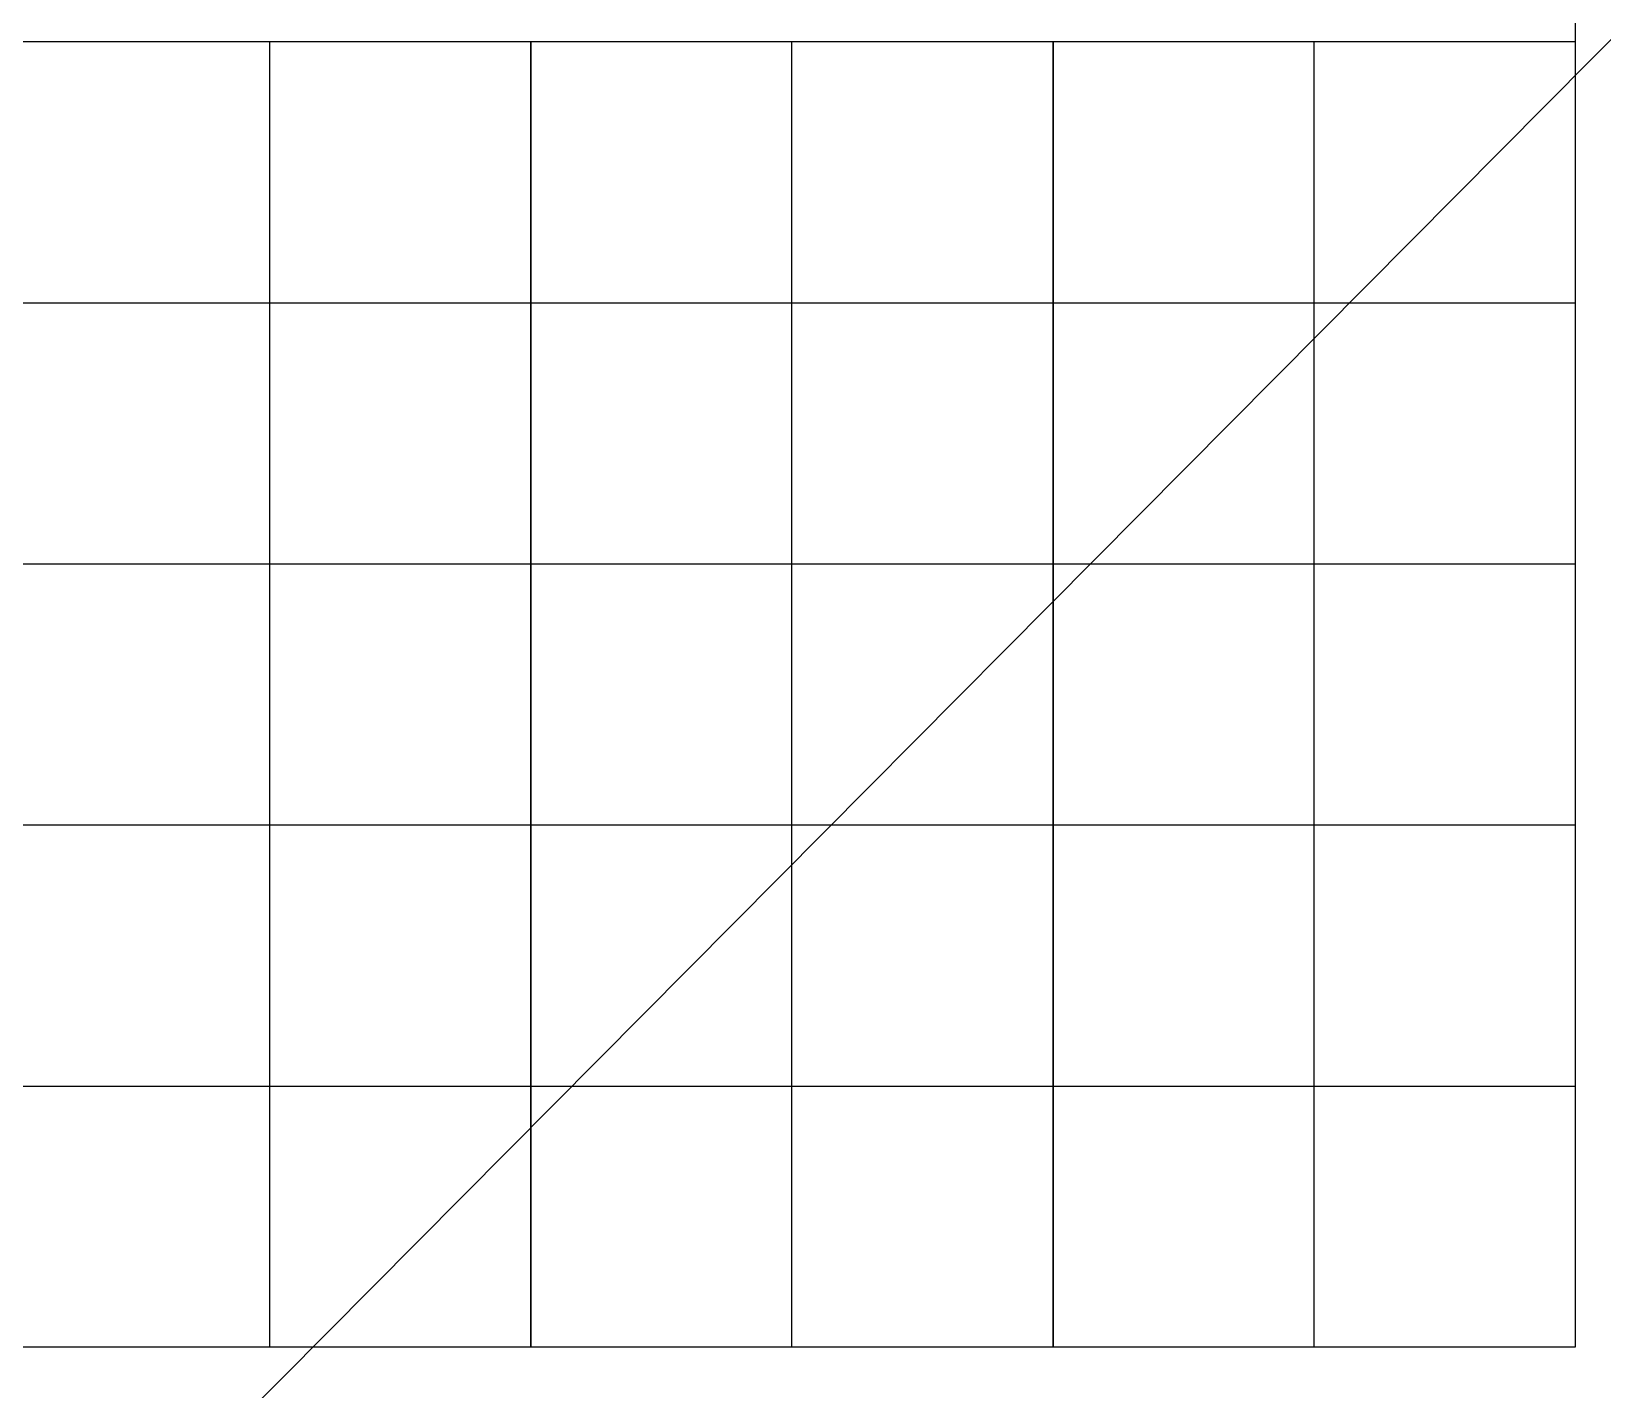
# Model space of a CAD drawing. Extents: x -469675 to 2400000, y -476501 to 2085364.
# Drawn here: x 503217 to 518262, y 359094 to 372098 of the extents above; entities that cross this region are included whole.
import ezdxf

# ---------------------------------------------------------------- set-up
doc = ezdxf.new("R2010")
doc.units = 0
doc.header["$LTSCALE"] = 1000
doc.header["$MEASUREMENT"] = 0
doc.layers.add('C-注释', color=30, linetype='CONTINUOUS', plot=False)

msp = doc.modelspace()

# ---------------------------------------------------------------- linework, layer by layer
at = {"layer": 'C-注释', "ltscale": 0.25}
for p, q in [((486892.37, 340339.6623), (564479.9279, 418499.2872)), ((500000, 372000), (518000, 372000)), ((505500, 359500), (505500, 372000)), ((508000, 372000), (508000, 359500)), ((508000, 359500), (508000, 372000)), ((510500, 359500), (510500, 372000)), ((513000, 372000), (513000, 359500)), ((513000, 359500), (513000, 372000)), ((515500, 359500), (515500, 372000)), ((500000, 369500), (518000, 369500)), ((500000, 367000), (518000, 367000)), ((500000, 364500), (518000, 364500)), ((500000, 362000), (518000, 362000))]:
    msp.add_line(p, q, dxfattribs=at)
msp.add_lwpolyline([(500000, 400000), (518000, 400000), (518000, 359500), (500000, 359500)], close=True, dxfattribs=at)

doc.saveas('drawing.dxf')
